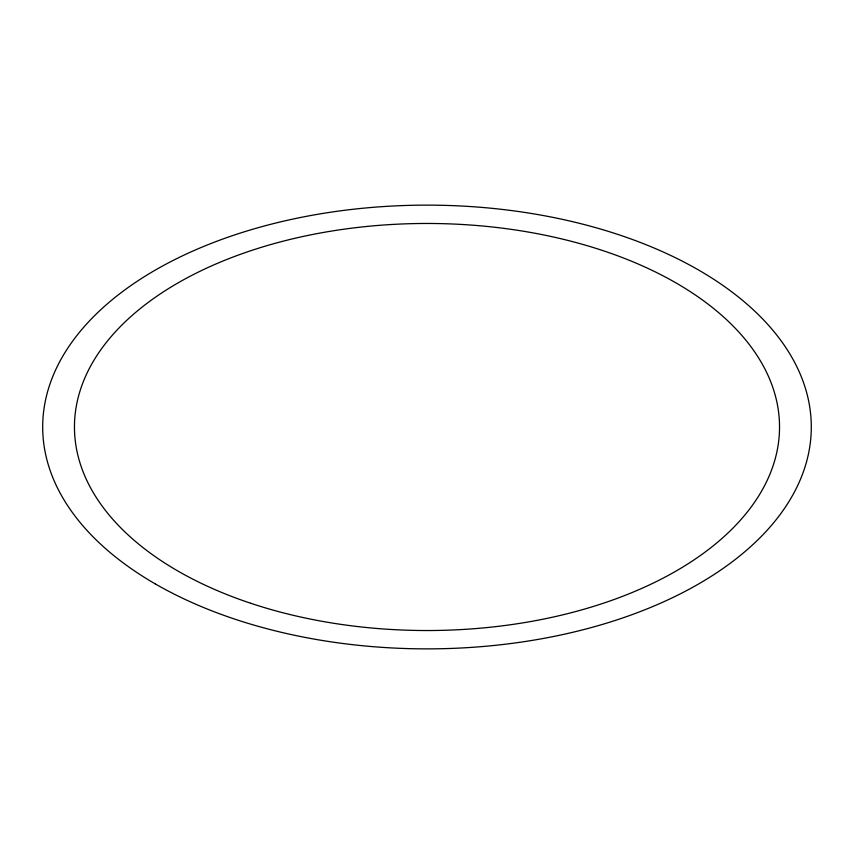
<?xml version="1.0" encoding="UTF-8"?>
<svg xmlns="http://www.w3.org/2000/svg" width="854" height="854" viewBox="0 0 854 854"><rect width="100%" height="100%" fill="white"/><g stroke="black" fill="none" stroke-linecap="round" stroke-linejoin="round"><path stroke-width="1.28" d="M155.257 583.89A384.3 221.869 0 0 0 798.202 484.421A384.3 221.869 0 0 0 327.541 212.689A384.3 221.869 0 0 0 155.257 583.89M250.734 603.266A352.531 203.53 0 0 0 779.531 427A352.531 203.53 0 0 0 250.734 250.734A352.531 203.53 0 0 0 250.734 603.266"/></g></svg>
